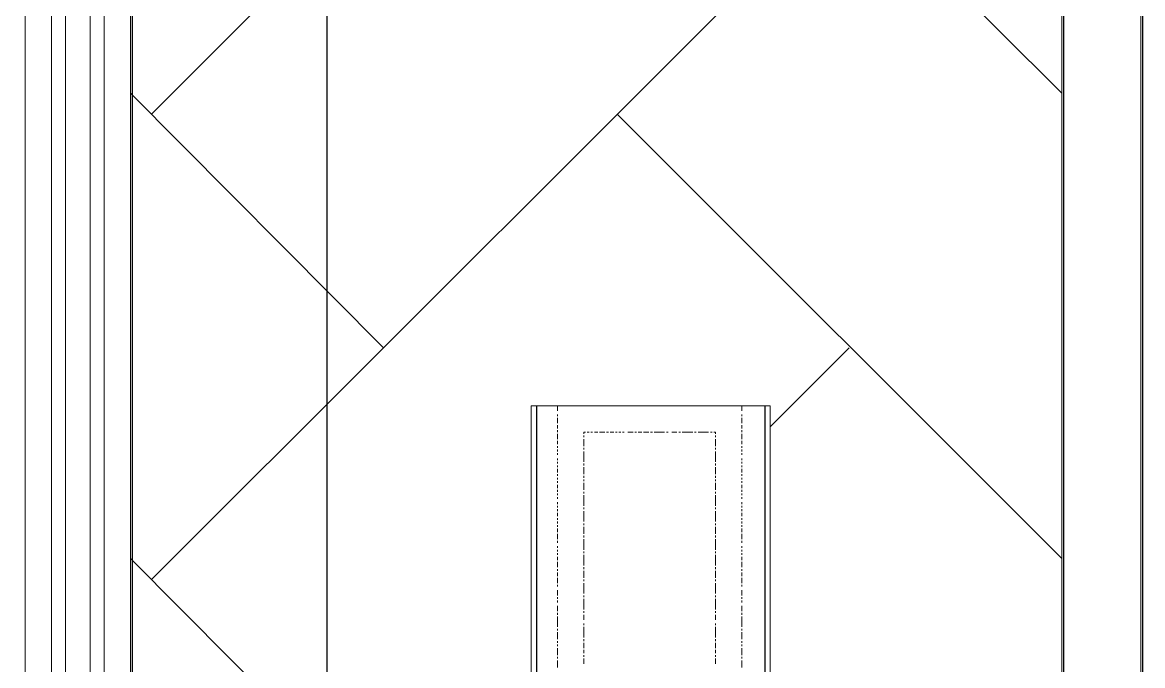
# Model space of a CAD drawing. Header units: millimetres. Extents: x 2928 to 3112, y 1220 to 1280.
# Drawn here: x 2983.33 to 2985.455, y 1242.094 to 1243.314 of the extents above; entities that cross this region are included whole.
import ezdxf

# ---------------------------------------------------------------- set-up
doc = ezdxf.new("R2010")
doc.units = ezdxf.units.MM

msp = doc.modelspace()

# ---------------------------------------------------------------- linework, layer by layer
at = {"color": 7, "linetype": 'Continuous', "lineweight": -2, "true_color": 0x000007}
for points in [[(2937.08126, 1265.3073), (2937.07792, 1267.474), (2938.98795, 1267.474), (2985.45528, 1267.474), (2985.45528, 1236.87356), (2938.98795, 1236.87356), (2937.08126, 1236.87356), (2937.08126, 1238.60692)], [(2937.23126, 1265.3073), (2937.23126, 1267.32399), (2938.98795, 1267.32399), (2985.30528, 1267.32399), (2985.30528, 1237.02356), (2938.98795, 1237.02356), (2937.22793, 1237.02356), (2937.22793, 1238.60692)]]:
    msp.add_lwpolyline(points, close=True, dxfattribs=at)
at = {"color": 9, "linetype": 'Continuous', "lineweight": 5, "true_color": 0xbababa}
for points in [[(2938.98795, 1264.55062), (2983.53859, 1264.55062), (2983.53859, 1238.80025)], [(2983.33525, 1239.30359), (2983.33525, 1264.04728), (2983.33525, 1264.04728)], [(2983.38525, 1239.30359), (2983.38525, 1264.04728), (2983.38525, 1264.04728)], [(2983.41192, 1239.30359), (2983.41192, 1264.04728), (2983.41192, 1264.04728)], [(2983.45859, 1239.30359), (2983.45859, 1264.04728), (2983.45859, 1264.04728)], [(2983.48525, 1239.30359), (2983.48525, 1264.04728), (2983.48525, 1264.04728)], [(2983.53525, 1239.30359), (2983.53525, 1264.04728), (2983.53525, 1264.04728)], [(2983.57525, 1243.14031), (2984.89861, 1244.467), (2984.89861, 1244.467)], [(2985.30195, 1243.18032), (2984.4586, 1244.02033), (2984.4586, 1244.02033)], [(2983.57525, 1242.25697), (2984.89861, 1243.58032), (2984.89861, 1243.58032)], [(2984.01526, 1242.69698), (2983.53525, 1243.18032), (2983.53525, 1243.18032)], [(2985.30195, 1242.29697), (2984.4586, 1243.14031), (2984.4586, 1243.14031)], [(2984.7486, 1242.54697), (2984.89861, 1242.69698), (2984.89861, 1242.69698)], [(2984.01526, 1241.81363), (2983.53525, 1242.29697), (2983.53525, 1242.29697)]]:
    msp.add_lwpolyline(points, dxfattribs=at)
at = {"color": 7, "linetype": 'Continuous', "lineweight": -2, "true_color": 0x000007}
msp.add_lwpolyline([(2983.53859, 1264.04728), (2983.53859, 1239.30359), (2983.53859, 1239.30359)], dxfattribs=at)
at = {"color": 253, "linetype": 'Continuous', "lineweight": -2, "true_color": 0x9a9a9a}
for points in [[(2983.90859, 1239.40693), (2983.90859, 1263.94728), (2983.90859, 1263.94728)], [(2984.30526, 1242.58697), (2984.30526, 1240.57361), (2984.30526, 1240.57361)], [(2984.7386, 1242.58697), (2984.7386, 1240.57361), (2984.7386, 1240.57361)]]:
    msp.add_lwpolyline(points, dxfattribs=at)
at = {"color": 252, "linetype": 'Continuous', "lineweight": 5, "true_color": 0x989898}
for points in [[(2985.30195, 1237.32023), (2985.30195, 1259.21054), (2985.45195, 1259.21054), (2985.45195, 1237.32023)], [(2984.34527, 1242.58031), (2984.34527, 1242.58697), (2984.34527, 1242.58697)], [(2984.34527, 1242.57697), (2984.34527, 1242.58031), (2984.34527, 1242.58031)], [(2984.34527, 1242.56697), (2984.34527, 1242.57031), (2984.34527, 1242.57031)], [(2984.69527, 1242.58697), (2984.69527, 1242.58031), (2984.69527, 1242.58031)], [(2984.69527, 1242.58031), (2984.69527, 1242.57697), (2984.69527, 1242.57697)], [(2984.69527, 1242.57031), (2984.69527, 1242.56697), (2984.69527, 1242.56697)], [(2984.34527, 1242.55697), (2984.34527, 1242.56364), (2984.34527, 1242.56364)], [(2984.34527, 1242.55364), (2984.34527, 1242.55697), (2984.34527, 1242.55697)], [(2984.34527, 1242.54364), (2984.34527, 1242.55031), (2984.34527, 1242.55031)], [(2984.69527, 1242.56364), (2984.69527, 1242.55697), (2984.69527, 1242.55697)], [(2984.69527, 1242.55697), (2984.69527, 1242.55364), (2984.69527, 1242.55364)], [(2984.69527, 1242.55031), (2984.69527, 1242.54364), (2984.69527, 1242.54364)], [(2984.34527, 1242.53697), (2984.34527, 1242.54031), (2984.34527, 1242.54031)], [(2984.34527, 1242.52697), (2984.34527, 1242.53364), (2984.34527, 1242.53364)], [(2984.34527, 1242.52364), (2984.34527, 1242.52697), (2984.34527, 1242.52697)], [(2984.39527, 1242.53364), (2984.39527, 1242.53697), (2984.3986, 1242.53697)], [(2984.39527, 1242.52697), (2984.39527, 1242.53031), (2984.39527, 1242.53031)], [(2984.40193, 1242.53697), (2984.40527, 1242.53697), (2984.40527, 1242.53697)], [(2984.4086, 1242.53697), (2984.41193, 1242.53697), (2984.41193, 1242.53697)], [(2984.41527, 1242.53697), (2984.42193, 1242.53697), (2984.42193, 1242.53697)], [(2984.42527, 1242.53697), (2984.4286, 1242.53697), (2984.4286, 1242.53697)], [(2984.4286, 1242.53697), (2984.43527, 1242.53697), (2984.43527, 1242.53697)], [(2984.4386, 1242.53697), (2984.44193, 1242.53697), (2984.44193, 1242.53697)], [(2984.44527, 1242.53697), (2984.45193, 1242.53697), (2984.45193, 1242.53697)], [(2984.45527, 1242.53697), (2984.4586, 1242.53697), (2984.4586, 1242.53697)], [(2984.46193, 1242.53697), (2984.46527, 1242.53697), (2984.46527, 1242.53697)], [(2984.4686, 1242.53697), (2984.47193, 1242.53697), (2984.47193, 1242.53697)], [(2984.4786, 1242.53697), (2984.48193, 1242.53697), (2984.48193, 1242.53697)], [(2984.48193, 1242.53697), (2984.4886, 1242.53697), (2984.4886, 1242.53697)], [(2984.49193, 1242.53697), (2984.49527, 1242.53697), (2984.49527, 1242.53697)], [(2984.4986, 1242.53697), (2984.50527, 1242.53697), (2984.50527, 1242.53697)], [(2984.5086, 1242.53697), (2984.51193, 1242.53697), (2984.51193, 1242.53697)], [(2984.51193, 1242.53697), (2984.5186, 1242.53697), (2984.5186, 1242.53697)], [(2984.52193, 1242.53697), (2984.52527, 1242.53697), (2984.52527, 1242.53697)], [(2984.5286, 1242.53697), (2984.53527, 1242.53697), (2984.53527, 1242.53697)], [(2984.53527, 1242.53697), (2984.54193, 1242.53697), (2984.54193, 1242.53697)], [(2984.54193, 1242.53697), (2984.5486, 1242.53697), (2984.5486, 1242.53697)], [(2984.55193, 1242.53697), (2984.55527, 1242.53697), (2984.55527, 1242.53697)], [(2984.56194, 1242.53697), (2984.56527, 1242.53697), (2984.56527, 1242.53697)], [(2984.56527, 1242.53697), (2984.57194, 1242.53697), (2984.57194, 1242.53697)], [(2984.57527, 1242.53697), (2984.5786, 1242.53697), (2984.5786, 1242.53697)], [(2984.58194, 1242.53697), (2984.5886, 1242.53697), (2984.5886, 1242.53697)], [(2984.5886, 1242.53697), (2984.59527, 1242.53697), (2984.59527, 1242.53697)], [(2984.59527, 1242.53697), (2984.60194, 1242.53697), (2984.60194, 1242.53697)], [(2984.60527, 1242.53697), (2984.6086, 1242.53697), (2984.6086, 1242.53697)], [(2984.61194, 1242.53697), (2984.6186, 1242.53697), (2984.6186, 1242.53697)], [(2984.6186, 1242.53697), (2984.62527, 1242.53697), (2984.62527, 1242.53697)], [(2984.62527, 1242.53697), (2984.63194, 1242.53697), (2984.63194, 1242.53697)], [(2984.63527, 1242.53697), (2984.6386, 1242.53697), (2984.6386, 1242.53697)], [(2984.64194, 1242.53697), (2984.64527, 1242.53697), (2984.64527, 1242.53364)], [(2984.64527, 1242.53031), (2984.64527, 1242.52697), (2984.64527, 1242.52697)], [(2984.69527, 1242.54031), (2984.69527, 1242.53697), (2984.69527, 1242.53697)], [(2984.69527, 1242.53364), (2984.69527, 1242.52697), (2984.69527, 1242.52697)], [(2984.69527, 1242.52697), (2984.69527, 1242.52364), (2984.69527, 1242.52364)], [(2984.34527, 1242.51364), (2984.34527, 1242.52031), (2984.34527, 1242.52031)], [(2984.34527, 1242.50697), (2984.34527, 1242.51031), (2984.34527, 1242.51031)], [(2984.39527, 1242.51697), (2984.39527, 1242.52364), (2984.39527, 1242.52364)], [(2984.39527, 1242.51031), (2984.39527, 1242.51697), (2984.39527, 1242.51697)], [(2984.39527, 1242.50364), (2984.39527, 1242.50697), (2984.39527, 1242.50697)], [(2984.64527, 1242.52364), (2984.64527, 1242.51697), (2984.64527, 1242.51697)], [(2984.64527, 1242.51697), (2984.64527, 1242.51031), (2984.64527, 1242.51031)], [(2984.64527, 1242.50697), (2984.64527, 1242.50364), (2984.64527, 1242.50364)], [(2984.69527, 1242.52031), (2984.69527, 1242.51364), (2984.69527, 1242.51364)], [(2984.69527, 1242.51031), (2984.69527, 1242.50697), (2984.69527, 1242.50697)], [(2984.34527, 1242.50031), (2984.34527, 1242.50364), (2984.34527, 1242.50364)], [(2984.34527, 1242.49364), (2984.34527, 1242.49697), (2984.34527, 1242.49697)], [(2984.34527, 1242.48364), (2984.34527, 1242.48697), (2984.34527, 1242.48697)], [(2984.39527, 1242.49364), (2984.39527, 1242.50031), (2984.39527, 1242.50031)], [(2984.39527, 1242.48697), (2984.39527, 1242.49364), (2984.39527, 1242.49364)], [(2984.39527, 1242.48031), (2984.39527, 1242.48697), (2984.39527, 1242.48697)], [(2984.64527, 1242.50031), (2984.64527, 1242.49364), (2984.64527, 1242.49364)], [(2984.64527, 1242.49364), (2984.64527, 1242.48697), (2984.64527, 1242.48697)], [(2984.64527, 1242.48697), (2984.64527, 1242.48031), (2984.64527, 1242.48031)], [(2984.69527, 1242.50364), (2984.69527, 1242.50031), (2984.69527, 1242.50031)], [(2984.69527, 1242.49697), (2984.69527, 1242.49364), (2984.69527, 1242.49364)], [(2984.69527, 1242.48697), (2984.69527, 1242.48364), (2984.69527, 1242.48364)], [(2984.34527, 1242.47697), (2984.34527, 1242.48031), (2984.34527, 1242.48031)], [(2984.34527, 1242.47031), (2984.34527, 1242.47364), (2984.34527, 1242.47364)], [(2984.34527, 1242.4603), (2984.34527, 1242.46697), (2984.34527, 1242.46697)], [(2984.39527, 1242.47364), (2984.39527, 1242.47697), (2984.39527, 1242.47697)], [(2984.39527, 1242.46364), (2984.39527, 1242.47031), (2984.39527, 1242.47031)], [(2984.39527, 1242.45697), (2984.39527, 1242.46364), (2984.39527, 1242.46364)], [(2984.64527, 1242.47697), (2984.64527, 1242.47364), (2984.64527, 1242.47364)], [(2984.64527, 1242.47031), (2984.64527, 1242.46364), (2984.64527, 1242.46364)], [(2984.64527, 1242.46364), (2984.64527, 1242.45697), (2984.64527, 1242.45697)], [(2984.69527, 1242.48031), (2984.69527, 1242.47697), (2984.69527, 1242.47697)], [(2984.69527, 1242.47364), (2984.69527, 1242.47031), (2984.69527, 1242.47031)], [(2984.69527, 1242.46697), (2984.69527, 1242.4603), (2984.69527, 1242.4603)], [(2984.34527, 1242.45364), (2984.34527, 1242.45697), (2984.34527, 1242.45697)], [(2984.34527, 1242.44697), (2984.34527, 1242.4503), (2984.34527, 1242.4503)], [(2984.34527, 1242.4403), (2984.34527, 1242.44364), (2984.34527, 1242.44364)], [(2984.39527, 1242.4503), (2984.39527, 1242.45364), (2984.39527, 1242.45364)], [(2984.39527, 1242.44364), (2984.39527, 1242.44697), (2984.39527, 1242.44697)], [(2984.64527, 1242.45364), (2984.64527, 1242.4503), (2984.64527, 1242.4503)], [(2984.64527, 1242.44697), (2984.64527, 1242.44364), (2984.64527, 1242.44364)], [(2984.69527, 1242.45697), (2984.69527, 1242.45364), (2984.69527, 1242.45364)], [(2984.69527, 1242.4503), (2984.69527, 1242.44697), (2984.69527, 1242.44697)], [(2984.69527, 1242.44364), (2984.69527, 1242.4403), (2984.69527, 1242.4403)], [(2984.34527, 1242.4303), (2984.34527, 1242.43697), (2984.34527, 1242.43697)], [(2984.34527, 1242.42364), (2984.34527, 1242.42697), (2984.34527, 1242.42697)], [(2984.34527, 1242.41697), (2984.34527, 1242.4203), (2984.34527, 1242.4203)], [(2984.39527, 1242.43364), (2984.39527, 1242.4403), (2984.39527, 1242.4403)], [(2984.39527, 1242.42697), (2984.39527, 1242.43364), (2984.39527, 1242.43364)], [(2984.39527, 1242.4203), (2984.39527, 1242.42364), (2984.39527, 1242.42364)], [(2984.64527, 1242.4403), (2984.64527, 1242.43364), (2984.64527, 1242.43364)], [(2984.64527, 1242.43364), (2984.64527, 1242.42697), (2984.64527, 1242.42697)], [(2984.64527, 1242.42364), (2984.64527, 1242.4203), (2984.64527, 1242.4203)], [(2984.69527, 1242.43697), (2984.69527, 1242.4303), (2984.69527, 1242.4303)], [(2984.69527, 1242.42697), (2984.69527, 1242.42364), (2984.69527, 1242.42364)], [(2984.69527, 1242.4203), (2984.69527, 1242.41697), (2984.69527, 1242.41697)], [(2984.34527, 1242.4103), (2984.34527, 1242.41364), (2984.34527, 1242.41364)], [(2984.34527, 1242.4003), (2984.34527, 1242.40364), (2984.34527, 1242.40364)], [(2984.39527, 1242.4103), (2984.39527, 1242.41697), (2984.39527, 1242.41697)], [(2984.39527, 1242.40364), (2984.39527, 1242.4103), (2984.39527, 1242.4103)], [(2984.39527, 1242.39697), (2984.39527, 1242.40364), (2984.39527, 1242.40364)], [(2984.64527, 1242.41697), (2984.64527, 1242.4103), (2984.64527, 1242.4103)], [(2984.64527, 1242.4103), (2984.64527, 1242.40364), (2984.64527, 1242.40364)], [(2984.64527, 1242.40364), (2984.64527, 1242.39697), (2984.64527, 1242.39697)], [(2984.69527, 1242.41364), (2984.69527, 1242.4103), (2984.69527, 1242.4103)], [(2984.69527, 1242.40364), (2984.69527, 1242.4003), (2984.69527, 1242.4003)], [(2984.34527, 1242.39364), (2984.34527, 1242.39697), (2984.34527, 1242.39697)], [(2984.34527, 1242.38697), (2984.34527, 1242.3903), (2984.34527, 1242.3903)], [(2984.34527, 1242.37697), (2984.34527, 1242.38364), (2984.34527, 1242.38364)], [(2984.39527, 1242.3903), (2984.39527, 1242.39364), (2984.39527, 1242.39364)], [(2984.39527, 1242.3803), (2984.39527, 1242.38697), (2984.39527, 1242.38697)], [(2984.39527, 1242.37364), (2984.39527, 1242.3803), (2984.39527, 1242.3803)], [(2984.64527, 1242.39364), (2984.64527, 1242.3903), (2984.64527, 1242.3903)], [(2984.64527, 1242.38697), (2984.64527, 1242.3803), (2984.64527, 1242.3803)], [(2984.64527, 1242.3803), (2984.64527, 1242.37364), (2984.64527, 1242.37364)], [(2984.69527, 1242.39697), (2984.69527, 1242.39364), (2984.69527, 1242.39364)], [(2984.69527, 1242.3903), (2984.69527, 1242.38697), (2984.69527, 1242.38697)], [(2984.69527, 1242.38364), (2984.69527, 1242.37697), (2984.69527, 1242.37697)], [(2984.34527, 1242.3703), (2984.34527, 1242.37364), (2984.34527, 1242.37364)], [(2984.34527, 1242.36364), (2984.34527, 1242.36697), (2984.34527, 1242.36697)], [(2984.34527, 1242.35697), (2984.34527, 1242.3603), (2984.34527, 1242.3603)], [(2984.39527, 1242.36697), (2984.39527, 1242.37364), (2984.39527, 1242.37364)], [(2984.39527, 1242.3603), (2984.39527, 1242.36364), (2984.39527, 1242.36364)], [(2984.39527, 1242.3503), (2984.39527, 1242.35697), (2984.39527, 1242.35697)], [(2984.64527, 1242.37364), (2984.64527, 1242.36697), (2984.64527, 1242.36697)], [(2984.64527, 1242.36364), (2984.64527, 1242.3603), (2984.64527, 1242.3603)], [(2984.64527, 1242.35697), (2984.64527, 1242.3503), (2984.64527, 1242.3503)], [(2984.69527, 1242.37364), (2984.69527, 1242.3703), (2984.69527, 1242.3703)], [(2984.69527, 1242.36697), (2984.69527, 1242.36364), (2984.69527, 1242.36364)], [(2984.69527, 1242.3603), (2984.69527, 1242.35697), (2984.69527, 1242.35697)], [(2984.34527, 1242.34697), (2984.34527, 1242.35364), (2984.34527, 1242.35364)], [(2984.34527, 1242.3403), (2984.34527, 1242.34364), (2984.34527, 1242.34364)], [(2984.34527, 1242.33364), (2984.34527, 1242.3403), (2984.34527, 1242.3403)], [(2984.39527, 1242.34364), (2984.39527, 1242.3503), (2984.39527, 1242.3503)], [(2984.39527, 1242.33697), (2984.39527, 1242.3403), (2984.39527, 1242.3403)], [(2984.64527, 1242.3503), (2984.64527, 1242.34364), (2984.64527, 1242.34364)], [(2984.64527, 1242.3403), (2984.64527, 1242.33697), (2984.64527, 1242.33697)], [(2984.69527, 1242.35364), (2984.69527, 1242.34697), (2984.69527, 1242.34697)], [(2984.69527, 1242.34364), (2984.69527, 1242.3403), (2984.69527, 1242.3403)], [(2984.69527, 1242.3403), (2984.69527, 1242.33364), (2984.69527, 1242.33364)], [(2984.34527, 1242.32697), (2984.34527, 1242.3303), (2984.34527, 1242.3303)], [(2984.34527, 1242.31697), (2984.34527, 1242.3203), (2984.34527, 1242.3203)], [(2984.39527, 1242.32697), (2984.39527, 1242.33364), (2984.39527, 1242.33364)], [(2984.39527, 1242.3203), (2984.39527, 1242.32697), (2984.39527, 1242.32697)], [(2984.39527, 1242.31364), (2984.39527, 1242.3203), (2984.39527, 1242.3203)], [(2984.64527, 1242.33364), (2984.64527, 1242.32697), (2984.64527, 1242.32697)], [(2984.64527, 1242.32697), (2984.64527, 1242.3203), (2984.64527, 1242.3203)], [(2984.64527, 1242.3203), (2984.64527, 1242.31364), (2984.64527, 1242.31364)], [(2984.69527, 1242.3303), (2984.69527, 1242.32697), (2984.69527, 1242.32697)], [(2984.69527, 1242.3203), (2984.69527, 1242.31697), (2984.69527, 1242.31697)], [(2984.34527, 1242.3103), (2984.34527, 1242.31364), (2984.34527, 1242.31364)], [(2984.34527, 1242.30364), (2984.34527, 1242.30697), (2984.34527, 1242.30697)], [(2984.34527, 1242.29364), (2984.34527, 1242.3003), (2984.34527, 1242.3003)], [(2984.39527, 1242.30697), (2984.39527, 1242.3103), (2984.39527, 1242.3103)], [(2984.39527, 1242.29697), (2984.39527, 1242.30364), (2984.39527, 1242.30364)], [(2984.39527, 1242.2903), (2984.39527, 1242.29697), (2984.39527, 1242.29697)], [(2984.64527, 1242.3103), (2984.64527, 1242.30697), (2984.64527, 1242.30697)], [(2984.64527, 1242.30364), (2984.64527, 1242.29697), (2984.64527, 1242.29697)], [(2984.64527, 1242.29697), (2984.64527, 1242.2903), (2984.64527, 1242.2903)], [(2984.69527, 1242.31364), (2984.69527, 1242.3103), (2984.69527, 1242.3103)], [(2984.69527, 1242.30697), (2984.69527, 1242.30364), (2984.69527, 1242.30364)], [(2984.69527, 1242.3003), (2984.69527, 1242.29364), (2984.69527, 1242.29364)], [(2984.34527, 1242.28697), (2984.34527, 1242.2903), (2984.34527, 1242.2903)], [(2984.34527, 1242.2803), (2984.34527, 1242.28697), (2984.34527, 1242.28697)], [(2984.34527, 1242.27364), (2984.34527, 1242.27697), (2984.34527, 1242.27697)], [(2984.39527, 1242.28364), (2984.39527, 1242.2903), (2984.39527, 1242.2903)], [(2984.39527, 1242.27697), (2984.39527, 1242.2803), (2984.39527, 1242.2803)], [(2984.39527, 1242.26697), (2984.39527, 1242.27364), (2984.39527, 1242.27364)], [(2984.64527, 1242.2903), (2984.64527, 1242.28364), (2984.64527, 1242.28364)], [(2984.64527, 1242.2803), (2984.64527, 1242.27697), (2984.64527, 1242.27697)], [(2984.64527, 1242.27364), (2984.64527, 1242.26697), (2984.64527, 1242.26697)], [(2984.69527, 1242.2903), (2984.69527, 1242.28697), (2984.69527, 1242.28697)], [(2984.69527, 1242.28697), (2984.69527, 1242.2803), (2984.69527, 1242.2803)], [(2984.69527, 1242.27697), (2984.69527, 1242.27364), (2984.69527, 1242.27364)], [(2984.34527, 1242.26364), (2984.34527, 1242.2703), (2984.34527, 1242.2703)], [(2984.34527, 1242.25697), (2984.34527, 1242.2603), (2984.34527, 1242.2603)], [(2984.34527, 1242.2503), (2984.34527, 1242.25697), (2984.34527, 1242.25697)], [(2984.39527, 1242.2603), (2984.39527, 1242.26697), (2984.39527, 1242.26697)], [(2984.39527, 1242.25364), (2984.39527, 1242.25697), (2984.39527, 1242.25697)], [(2984.39527, 1242.24364), (2984.39527, 1242.2503), (2984.39527, 1242.2503)], [(2984.64527, 1242.26697), (2984.64527, 1242.2603), (2984.64527, 1242.2603)], [(2984.64527, 1242.25697), (2984.64527, 1242.25364), (2984.64527, 1242.25364)], [(2984.64527, 1242.2503), (2984.64527, 1242.24364), (2984.64527, 1242.24364)], [(2984.69527, 1242.2703), (2984.69527, 1242.26364), (2984.69527, 1242.26364)], [(2984.69527, 1242.2603), (2984.69527, 1242.25697), (2984.69527, 1242.25697)], [(2984.69527, 1242.25697), (2984.69527, 1242.2503), (2984.69527, 1242.2503)], [(2984.34527, 1242.24364), (2984.34527, 1242.24697), (2984.34527, 1242.24697)], [(2984.34527, 1242.23364), (2984.34527, 1242.23697), (2984.34527, 1242.23697)], [(2984.34527, 1242.22697), (2984.34527, 1242.23364), (2984.34527, 1242.23364)], [(2984.39527, 1242.23697), (2984.39527, 1242.24364), (2984.39527, 1242.24364)], [(2984.39527, 1242.2303), (2984.39527, 1242.23697), (2984.39527, 1242.23697)], [(2984.64527, 1242.24364), (2984.64527, 1242.23697), (2984.64527, 1242.23697)], [(2984.64527, 1242.23697), (2984.64527, 1242.2303), (2984.64527, 1242.2303)], [(2984.69527, 1242.24697), (2984.69527, 1242.24364), (2984.69527, 1242.24364)], [(2984.69527, 1242.23697), (2984.69527, 1242.23364), (2984.69527, 1242.23364)], [(2984.69527, 1242.23364), (2984.69527, 1242.22697), (2984.69527, 1242.22697)], [(2984.34527, 1242.2203), (2984.34527, 1242.22363), (2984.34527, 1242.22363)], [(2984.34527, 1242.21363), (2984.34527, 1242.21697), (2984.34527, 1242.21697)], [(2984.39527, 1242.22363), (2984.39527, 1242.22697), (2984.39527, 1242.22697)], [(2984.39527, 1242.21363), (2984.39527, 1242.2203), (2984.39527, 1242.2203)], [(2984.39527, 1242.20697), (2984.39527, 1242.21363), (2984.39527, 1242.21363)], [(2984.64527, 1242.22697), (2984.64527, 1242.22363), (2984.64527, 1242.22363)], [(2984.64527, 1242.2203), (2984.64527, 1242.21363), (2984.64527, 1242.21363)], [(2984.64527, 1242.21363), (2984.64527, 1242.20697), (2984.64527, 1242.20697)], [(2984.69527, 1242.22363), (2984.69527, 1242.2203), (2984.69527, 1242.2203)], [(2984.69527, 1242.21697), (2984.69527, 1242.21363), (2984.69527, 1242.21363)], [(2984.34527, 1242.20363), (2984.34527, 1242.20697), (2984.34527, 1242.20697)], [(2984.34527, 1242.19697), (2984.34527, 1242.20363), (2984.34527, 1242.20363)], [(2984.34527, 1242.1903), (2984.34527, 1242.19363), (2984.34527, 1242.19363)], [(2984.34527, 1242.1803), (2984.34527, 1242.18697), (2984.34527, 1242.18697)], [(2984.39527, 1242.2003), (2984.39527, 1242.20697), (2984.39527, 1242.20697)], [(2984.39527, 1242.19363), (2984.39527, 1242.19697), (2984.39527, 1242.19697)], [(2984.39527, 1242.18363), (2984.39527, 1242.1903), (2984.39527, 1242.1903)], [(2984.64527, 1242.20697), (2984.64527, 1242.2003), (2984.64527, 1242.2003)], [(2984.64527, 1242.19697), (2984.64527, 1242.19363), (2984.64527, 1242.19363)], [(2984.64527, 1242.1903), (2984.64527, 1242.18363), (2984.64527, 1242.18363)], [(2984.69527, 1242.20697), (2984.69527, 1242.20363), (2984.69527, 1242.20363)], [(2984.69527, 1242.20363), (2984.69527, 1242.19697), (2984.69527, 1242.19697)], [(2984.69527, 1242.19363), (2984.69527, 1242.1903), (2984.69527, 1242.1903)], [(2984.69527, 1242.18697), (2984.69527, 1242.1803), (2984.69527, 1242.1803)], [(2984.34527, 1242.17363), (2984.34527, 1242.1803), (2984.34527, 1242.1803)], [(2984.34527, 1242.16697), (2984.34527, 1242.17363), (2984.34527, 1242.17363)], [(2984.39527, 1242.1803), (2984.39527, 1242.18363), (2984.39527, 1242.18363)], [(2984.39527, 1242.1703), (2984.39527, 1242.17363), (2984.39527, 1242.17363)], [(2984.39527, 1242.1603), (2984.39527, 1242.16697), (2984.39527, 1242.16697)], [(2984.64527, 1242.18363), (2984.64527, 1242.1803), (2984.64527, 1242.1803)], [(2984.64527, 1242.17363), (2984.64527, 1242.1703), (2984.64527, 1242.1703)], [(2984.64527, 1242.16697), (2984.64527, 1242.1603), (2984.64527, 1242.1603)], [(2984.69527, 1242.1803), (2984.69527, 1242.17363), (2984.69527, 1242.17363)], [(2984.69527, 1242.17363), (2984.69527, 1242.16697), (2984.69527, 1242.16697)], [(2984.34527, 1242.1603), (2984.34527, 1242.16363), (2984.34527, 1242.16363)], [(2984.34527, 1242.1503), (2984.34527, 1242.15697), (2984.34527, 1242.15697)], [(2984.34527, 1242.14363), (2984.34527, 1242.1503), (2984.34527, 1242.1503)], [(2984.39527, 1242.15363), (2984.39527, 1242.1603), (2984.39527, 1242.1603)], [(2984.39527, 1242.14697), (2984.39527, 1242.15363), (2984.39527, 1242.15363)], [(2984.64527, 1242.1603), (2984.64527, 1242.15363), (2984.64527, 1242.15363)], [(2984.64527, 1242.15363), (2984.64527, 1242.14697), (2984.64527, 1242.14697)], [(2984.69527, 1242.16363), (2984.69527, 1242.1603), (2984.69527, 1242.1603)], [(2984.69527, 1242.15697), (2984.69527, 1242.1503), (2984.69527, 1242.1503)], [(2984.69527, 1242.1503), (2984.69527, 1242.14363), (2984.69527, 1242.14363)], [(2984.34527, 1242.13697), (2984.34527, 1242.1403), (2984.34527, 1242.1403)], [(2984.34527, 1242.1303), (2984.34527, 1242.13363), (2984.34527, 1242.13363)], [(2984.34527, 1242.1203), (2984.34527, 1242.12697), (2984.34527, 1242.12697)], [(2984.39527, 1242.1403), (2984.39527, 1242.14363), (2984.39527, 1242.14363)], [(2984.39527, 1242.1303), (2984.39527, 1242.13697), (2984.39527, 1242.13697)], [(2984.39527, 1242.12697), (2984.39527, 1242.1303), (2984.39527, 1242.1303)], [(2984.39527, 1242.11697), (2984.39527, 1242.12363), (2984.39527, 1242.12363)], [(2984.64527, 1242.14363), (2984.64527, 1242.1403), (2984.64527, 1242.1403)], [(2984.64527, 1242.13697), (2984.64527, 1242.1303), (2984.64527, 1242.1303)], [(2984.64527, 1242.1303), (2984.64527, 1242.12697), (2984.64527, 1242.12697)], [(2984.64527, 1242.12363), (2984.64527, 1242.11697), (2984.64527, 1242.11697)], [(2984.69527, 1242.1403), (2984.69527, 1242.13697), (2984.69527, 1242.13697)], [(2984.69527, 1242.13363), (2984.69527, 1242.1303), (2984.69527, 1242.1303)], [(2984.69527, 1242.12697), (2984.69527, 1242.1203), (2984.69527, 1242.1203)], [(2984.34527, 1242.11363), (2984.34527, 1242.1203), (2984.34527, 1242.1203)], [(2984.34527, 1242.10697), (2984.34527, 1242.1103), (2984.34527, 1242.1103)], [(2984.34527, 1242.09697), (2984.34527, 1242.10363), (2984.34527, 1242.10363)], [(2984.39527, 1242.1103), (2984.39527, 1242.11363), (2984.39527, 1242.11363)], [(2984.39527, 1242.1003), (2984.39527, 1242.10697), (2984.39527, 1242.10697)], [(2984.64527, 1242.11363), (2984.64527, 1242.1103), (2984.64527, 1242.1103)], [(2984.64527, 1242.10697), (2984.64527, 1242.1003), (2984.64527, 1242.1003)], [(2984.69527, 1242.1203), (2984.69527, 1242.11363), (2984.69527, 1242.11363)], [(2984.69527, 1242.1103), (2984.69527, 1242.10697), (2984.69527, 1242.10697)], [(2984.69527, 1242.10363), (2984.69527, 1242.09697), (2984.69527, 1242.09697)], [(2984.34527, 1242.0903), (2984.34527, 1242.09697), (2984.34527, 1242.09697)], [(2984.39527, 1242.09697), (2984.39527, 1242.1003), (2984.39527, 1242.1003)], [(2984.64527, 1242.1003), (2984.64527, 1242.09697), (2984.64527, 1242.09697)], [(2984.69527, 1242.09697), (2984.69527, 1242.0903), (2984.69527, 1242.0903)]]:
    msp.add_lwpolyline(points, dxfattribs=at)
at = {"color": 7, "linetype": 'Continuous', "lineweight": 9, "true_color": 0x000007}
msp.add_lwpolyline([(2984.7486, 1242.58697), (2984.7486, 1240.57361), (2984.29526, 1240.57361), (2984.29526, 1242.58697)], close=True, dxfattribs=at)

doc.saveas('drawing.dxf')
